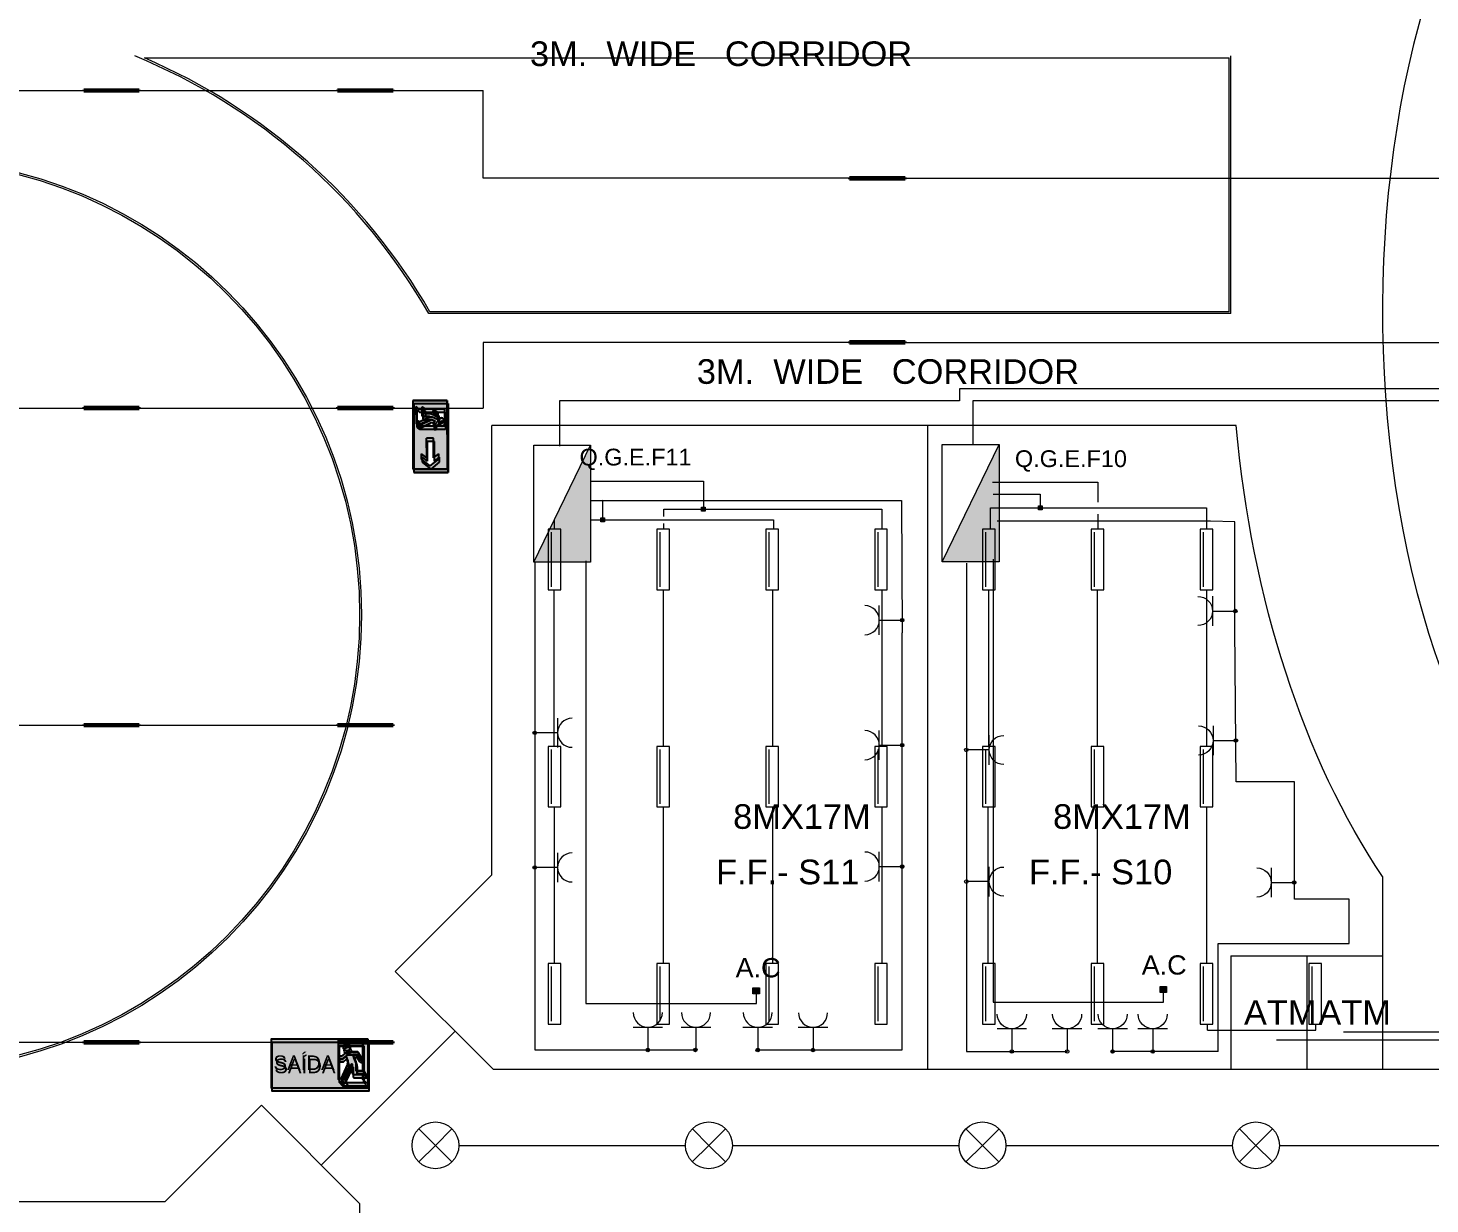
# Model space of a CAD drawing. Extents: x -17539 to 1421, y -3169 to 802964.
# Drawn here: x 355.17 to 392.17, y 363.62 to 394.66 of the extents above; entities that cross this region are included whole.
import ezdxf
from ezdxf.enums import TextEntityAlignment as Align

# ---------------------------------------------------------------- set-up
doc = ezdxf.new("R2010")
doc.units = 0
doc.header["$LTSCALE"] = 25
doc.header["$MEASUREMENT"] = 0
doc.layers.get('0').update_dxf_attribs({"lineweight": 9})
for name, color, linetype, lineweight in [('Iluminação', 10, 'Continuous', 9), ('Quadros', 50, 'Continuous', 9), ('www.cadblocksfree.com', 7, 'Continuous', 9)]:
    doc.layers.add(name, color=color, linetype=linetype, lineweight=lineweight)
doc.layers.add('Simbologia de Emergência', color=6, linetype='Continuous')
doc.layers.add('Tomadas', color=3, linetype='Continuous', lineweight=9, true_color=0x00f500)
doc.styles.add('AGORA COTA', font='arial.ttf')
doc.styles.add('ROMANS', font='arial.ttf')
doc.styles.get("Standard").update_dxf_attribs({"font": 'arial.ttf'})

# ---------------------------------------------------------------- blocks, each defined once
blk = doc.blocks.new('emergencia saida')
at = {"layer": 'Simbologia de Emergência'}
h = blk.add_hatch(color=98, dxfattribs=at)
h.paths.add_polyline_path([(-0.097, 0.169), (-0.097, 1.056), (-1.871, 1.056), (-1.871, 0.169)])
h.paths.add_polyline_path([(-0.638, 0.322), (-0.638, 0.988), (-0.194, 0.988), (-0.194, 0.486), (-0.185, 0.486), (-0.137, 0.406), (-0.194, 0.406), (-0.194, 0.322), (-0.131, 0.259), (-0.575, 0.259)], flags=16)
h.paths.add_polyline_path([(-0.552, 0.906, -1), (-0.426, 0.906, -1)], flags=0)
h.paths.add_polyline_path([(-0.582, 0.323), (-0.511, 0.323), (-0.481, 0.259), (-0.552, 0.259)], flags=0)
h.paths.add_polyline_path([(-0.474, 0.602, 0.215507), (-0.473, 0.66), (-0.51, 0.748), (-0.568, 0.7), (-0.638, 0.7), (-0.638, 0.747), (-0.585, 0.747), (-0.501, 0.817, -0.204141), (-0.48, 0.826), (-0.305, 0.826, -0.263654), (-0.28, 0.812), (-0.226, 0.722, -1), (-0.266, 0.698), (-0.315, 0.779), (-0.377, 0.779), (-0.322, 0.644, -0.095479), (-0.317, 0.617), (-0.317, 0.481), (-0.187, 0.481), (-0.145, 0.41), (-0.366, 0.41, -0.414214), (-0.389, 0.433), (-0.389, 0.599, 0.740976), (-0.403, 0.6), (-0.53, 0.331), (-0.601, 0.331)], flags=0)
for p, q in [((-0.097, 0.169), (-0.097, 1.056)), ((-0.194, 0.988), (-0.638, 0.988)), ((-0.496, 0.821), (-0.585, 0.747)), ((-0.48, 0.826), (-0.305, 0.826)), ((-0.315, 0.779), (-0.377, 0.779)), ((-0.377, 0.779), (-0.322, 0.644)), ((-0.266, 0.698), (-0.315, 0.779)), ((-0.28, 0.812), (-0.226, 0.722)), ((-0.194, 0.486), (-0.194, 0.988)), ((-0.585, 0.747), (-0.638, 0.747)), ((-0.568, 0.7), (-0.638, 0.7)), ((-0.474, 0.602), (-0.601, 0.331)), ((-0.51, 0.748), (-0.568, 0.7)), ((-0.403, 0.6), (-0.53, 0.331)), ((-0.51, 0.748), (-0.473, 0.66)), ((-0.389, 0.599), (-0.389, 0.433)), ((-0.317, 0.617), (-0.317, 0.481)), ((-0.638, 0.322), (-0.575, 0.259)), ((-0.601, 0.331), (-0.53, 0.331)), ((-0.552, 0.259), (-0.582, 0.323)), ((-0.582, 0.323), (-0.511, 0.323)), ((-0.481, 0.259), (-0.511, 0.323)), ((-0.366, 0.41), (-0.145, 0.41)), ((-0.317, 0.481), (-0.187, 0.481)), ((-0.194, 0.486), (-0.185, 0.486)), ((-0.194, 0.322), (-0.194, 0.406)), ((-0.194, 0.406), (-0.137, 0.406)), ((-0.194, 0.322), (-0.131, 0.259)), ((-0.187, 0.481), (-0.145, 0.41)), ((-0.185, 0.486), (-0.137, 0.406)), ((-1.871, 0.169), (-0.097, 0.169))]:
    blk.add_line(p, q, dxfattribs=at)
at = {"layer": 'Simbologia de Emergência', "color": 7, "true_color": 0xffffff}
for points in [[(-0.097, 1.056), (-1.871, 1.056), (-1.871, 0.169), (-0.097, 0.169), (-0.097, 1.056)], [(-0.638, 0.322), (-0.638, 0.988), (-0.194, 0.988), (-0.194, 0.486), (-0.185, 0.486), (-0.137, 0.406), (-0.194, 0.406), (-0.194, 0.322), (-0.131, 0.259), (-0.575, 0.259), (-0.638, 0.322)], [(-0.511, 0.323), (-0.582, 0.323), (-0.552, 0.259), (-0.481, 0.259), (-0.511, 0.323)]]:
    blk.add_lwpolyline(points, close=True, dxfattribs=at)
for points in [[(-0.403, 0.6, -0.740976), (-0.389, 0.599), (-0.389, 0.433, 0.414214), (-0.366, 0.41), (-0.145, 0.41), (-0.187, 0.481), (-0.317, 0.481), (-0.317, 0.617, 0.095479), (-0.322, 0.644), (-0.377, 0.779), (-0.315, 0.779), (-0.266, 0.698, 1), (-0.226, 0.722), (-0.28, 0.812, 0.263654), (-0.305, 0.826), (-0.48, 0.826, 0.148058), (-0.496, 0.821), (-0.585, 0.747), (-0.638, 0.747), (-0.638, 0.7), (-0.568, 0.7), (-0.51, 0.748), (-0.473, 0.66, -0.215507), (-0.474, 0.602), (-0.601, 0.331), (-0.53, 0.331), (-0.403, 0.6, -0.740976)], [(-0.552, 0.906, -1), (-0.426, 0.906, -1), (-0.552, 0.906, -1)]]:
    blk.add_lwpolyline(points, format="xyb", close=True, dxfattribs=at)
at = {"layer": 'Simbologia de Emergência'}
blk.add_lwpolyline([(-0.403, 0.6, -0.038289), (-0.403, 0.601), (-0.403, 0.6, -0.038289)], format="xyb", close=True, dxfattribs=at)
blk.add_circle((-0.489, 0.906), 0.0631, dxfattribs=at)
for centre, radius, start, end in [((-0.48, 0.797), 0.029, 89.9965, 123.6843), ((-0.305, 0.797), 0.029, 30.9159, 89.9965), ((-0.538, 0.632), 0.071, 334.7085, 23.3555), ((-0.396, 0.597), 0.00762, 12.9437, 159.094), ((-0.388, 0.617), 0.071, 359.9965, 21.8123), ((-0.246, 0.71), 0.0234, 210.9159, 30.9159), ((-0.366, 0.433), 0.0222, 179.9965, 269.9965)]:
    blk.add_arc(centre, radius, start, end, dxfattribs=at)
at = {"layer": 'Simbologia de Emergência', "color": 0, "style": 'AGORA COTA'}
blk.add_text('SAÍDA', height=0.2665, rotation=359.9965, dxfattribs=at).set_placement((-1.27, 0.493), align=Align.CENTER)
blk = doc.blocks.new('emergencia seta')
at = {"layer": 'Simbologia de Emergência'}
h = blk.add_hatch(color=98, dxfattribs=at)
h.paths.add_polyline_path([(1.001, 0.298), (0.094, 0.296), (-0.813, 0.294), (-0.811, -0.613), (1.003, -0.609)])
h.paths.add_polyline_path([(-0.131, -0.455), (-0.195, -0.52), (-0.649, -0.521), (-0.585, -0.456), (-0.585, -0.371), (-0.643, -0.371), (-0.595, -0.289), (-0.585, -0.289), (-0.587, 0.224), (-0.133, 0.225)], flags=16)
h.paths.add_polyline_path([(-0.372, -0.172, 0.038289), (-0.372, -0.171)], flags=0)
h.paths.add_polyline_path([(0.186, -0.248), (0.185, -0.067), (0.706, -0.066), (0.597, 0.07), (0.733, 0.07), (0.915, -0.156), (0.734, -0.383), (0.598, -0.383), (0.706, -0.247)], flags=16)
h.paths.add_polyline_path([(-0.349, 0.142, -1), (-0.221, 0.142, -1)], flags=0)
h.paths.add_polyline_path([(-0.188, -0.455), (-0.261, -0.455), (-0.291, -0.52), (-0.218, -0.52)], flags=16)
h.paths.add_polyline_path([(-0.3, -0.17, -0.215507), (-0.301, -0.11), (-0.263, -0.02), (-0.204, -0.069), (-0.132, -0.069), (-0.132, -0.021), (-0.187, -0.021), (-0.277, 0.054, 0.148058), (-0.294, 0.059), (-0.473, 0.059, 0.263654), (-0.498, 0.044), (-0.553, -0.048, 1), (-0.512, -0.072), (-0.462, 0.011), (-0.399, 0.011), (-0.454, -0.127, 0.095479), (-0.459, -0.154), (-0.459, -0.293), (-0.592, -0.294), (-0.635, -0.366), (-0.409, -0.366, 0.414214), (-0.386, -0.343), (-0.387, -0.173, -0.740976), (-0.372, -0.172), (-0.241, -0.446), (-0.169, -0.446)], flags=0)
for p, q in [((-0.813, 0.294), (1.001, 0.298)), ((-0.811, -0.613), (-0.813, 0.294)), ((1.001, 0.298), (1.003, -0.609)), ((1.001, 0.298), (1.001, 0.298)), ((1.001, 0.298), (1.003, -0.609)), ((1.001, 0.298), (1.001, 0.298))]:
    blk.add_line(p, q, dxfattribs=at)
at = {"layer": 'Simbologia de Emergência', "color": 7, "linetype": 'ByBlock', "lineweight": -2, "true_color": 0xffffff}
for p, q in [((1.001, 0.298), (-0.813, 0.294)), ((-0.813, 0.294), (-0.811, -0.613)), ((-0.587, 0.224), (-0.133, 0.225)), ((-0.587, 0.224), (-0.133, 0.225)), ((-0.587, 0.224), (-0.133, 0.225)), ((-0.585, -0.289), (-0.587, 0.224)), ((-0.585, -0.289), (-0.587, 0.224)), ((-0.585, -0.289), (-0.587, 0.224)), ((-0.498, 0.044), (-0.553, -0.048)), ((-0.498, 0.044), (-0.553, -0.048)), ((-0.498, 0.044), (-0.553, -0.048)), ((-0.512, -0.072), (-0.462, 0.011)), ((-0.512, -0.072), (-0.462, 0.011)), ((-0.512, -0.072), (-0.462, 0.011)), ((-0.294, 0.059), (-0.473, 0.059)), ((-0.294, 0.059), (-0.473, 0.059)), ((-0.294, 0.059), (-0.473, 0.059)), ((-0.462, 0.011), (-0.399, 0.011)), ((-0.462, 0.011), (-0.399, 0.011)), ((-0.462, 0.011), (-0.399, 0.011)), ((-0.399, 0.011), (-0.454, -0.127)), ((-0.399, 0.011), (-0.454, -0.127)), ((-0.399, 0.011), (-0.454, -0.127)), ((-0.349, 0.142), (-0.349, 0.142)), ((-0.277, 0.054), (-0.187, -0.021)), ((-0.277, 0.054), (-0.187, -0.021)), ((-0.187, -0.021), (-0.277, 0.054)), ((-0.133, 0.225), (-0.131, -0.455)), ((0.706, -0.066), (0.597, 0.07)), ((0.733, 0.07), (0.597, 0.07)), ((0.915, -0.156), (0.733, 0.07)), ((1.003, -0.609), (1.001, 0.298)), ((1.003, -0.609), (1.001, 0.298)), ((-0.595, -0.289), (-0.643, -0.371)), ((-0.595, -0.289), (-0.643, -0.371)), ((-0.643, -0.371), (-0.595, -0.289)), ((-0.592, -0.294), (-0.635, -0.366)), ((-0.592, -0.294), (-0.635, -0.366)), ((-0.592, -0.294), (-0.635, -0.366)), ((-0.409, -0.366), (-0.635, -0.366)), ((-0.409, -0.366), (-0.635, -0.366)), ((-0.635, -0.366), (-0.409, -0.366)), ((-0.585, -0.289), (-0.595, -0.289)), ((-0.585, -0.289), (-0.595, -0.289)), ((-0.595, -0.289), (-0.585, -0.289)), ((-0.459, -0.293), (-0.592, -0.294)), ((-0.459, -0.293), (-0.592, -0.294)), ((-0.459, -0.293), (-0.592, -0.294)), ((-0.459, -0.154), (-0.459, -0.293)), ((-0.459, -0.154), (-0.459, -0.293)), ((-0.459, -0.154), (-0.459, -0.293)), ((-0.387, -0.173), (-0.386, -0.343)), ((-0.387, -0.173), (-0.386, -0.343)), ((-0.386, -0.343), (-0.387, -0.173)), ((-0.372, -0.171), (-0.372, -0.172)), ((-0.372, -0.172), (-0.241, -0.446)), ((-0.372, -0.172), (-0.241, -0.446)), ((-0.372, -0.172), (-0.372, -0.172)), ((-0.372, -0.172), (-0.241, -0.446)), ((-0.263, -0.02), (-0.301, -0.11)), ((-0.263, -0.02), (-0.301, -0.11)), ((-0.301, -0.11), (-0.263, -0.02)), ((-0.3, -0.17), (-0.169, -0.446)), ((-0.3, -0.17), (-0.169, -0.446)), ((-0.169, -0.446), (-0.3, -0.17)), ((-0.263, -0.02), (-0.204, -0.069)), ((-0.263, -0.02), (-0.204, -0.069)), ((-0.263, -0.02), (-0.204, -0.069)), ((-0.263, -0.02), (-0.263, -0.02)), ((-0.204, -0.069), (-0.132, -0.069)), ((-0.204, -0.069), (-0.132, -0.069)), ((-0.204, -0.069), (-0.132, -0.069)), ((-0.187, -0.021), (-0.132, -0.021)), ((-0.187, -0.021), (-0.132, -0.021)), ((-0.132, -0.021), (-0.187, -0.021)), ((-0.132, -0.069), (-0.132, -0.021)), ((0.706, -0.066), (0.185, -0.067)), ((0.185, -0.067), (0.186, -0.248)), ((0.706, -0.247), (0.186, -0.248)), ((0.706, -0.247), (0.598, -0.383)), ((0.915, -0.156), (0.734, -0.383)), ((-0.811, -0.613), (1.003, -0.609)), ((-0.585, -0.456), (-0.649, -0.521)), ((-0.585, -0.456), (-0.649, -0.521)), ((-0.649, -0.521), (-0.585, -0.456)), ((-0.195, -0.52), (-0.649, -0.521)), ((-0.585, -0.371), (-0.643, -0.371)), ((-0.585, -0.371), (-0.643, -0.371)), ((-0.585, -0.371), (-0.643, -0.371)), ((-0.585, -0.456), (-0.585, -0.371)), ((-0.585, -0.456), (-0.585, -0.371)), ((-0.585, -0.456), (-0.585, -0.371)), ((-0.291, -0.52), (-0.261, -0.455)), ((-0.291, -0.52), (-0.261, -0.455)), ((-0.261, -0.455), (-0.291, -0.52)), ((-0.291, -0.52), (-0.218, -0.52)), ((-0.188, -0.455), (-0.261, -0.455)), ((-0.188, -0.455), (-0.261, -0.455)), ((-0.188, -0.455), (-0.261, -0.455)), ((-0.169, -0.446), (-0.241, -0.446)), ((-0.169, -0.446), (-0.241, -0.446)), ((-0.241, -0.446), (-0.169, -0.446)), ((-0.218, -0.52), (-0.188, -0.455)), ((-0.218, -0.52), (-0.188, -0.455)), ((-0.218, -0.52), (-0.188, -0.455)), ((-0.131, -0.455), (-0.195, -0.52)), ((-0.131, -0.455), (-0.195, -0.52)), ((-0.131, -0.455), (-0.195, -0.52)), ((-0.188, -0.455), (-0.188, -0.455)), ((-0.131, -0.455), (-0.131, -0.455)), ((0.734, -0.383), (0.598, -0.383))]:
    blk.add_line(p, q, dxfattribs=at)
blk.add_circle((-0.285, 0.142), 0.0645, dxfattribs=at)
blk.add_circle((-0.285, 0.142), 0.0645, dxfattribs=at)
for centre, radius, start, end in [((-0.473, 0.029), 0.0296, 90.1318, 149.2124), ((-0.473, 0.029), 0.0296, 90.1318, 149.2123), ((-0.473, 0.029), 0.0296, 90.1318, 149.2123), ((-0.285, 0.142), 0.0645, 0.1318, 180.1318), ((-0.285, 0.142), 0.0645, 180.1318, 0.1318), ((-0.294, 0.03), 0.0296, 56.444, 90.1318), ((-0.294, 0.03), 0.0296, 56.4442, 90.1318), ((-0.294, 0.03), 0.0296, 56.4442, 90.1318), ((-0.532, -0.06), 0.024, 149.2124, 329.2124), ((-0.532, -0.06), 0.024, 149.2123, 329.2123), ((-0.532, -0.06), 0.024, 149.2123, 329.2123), ((-0.387, -0.154), 0.0726, 158.3161, 180.1318), ((-0.387, -0.154), 0.0726, 158.3158, 180.1318), ((-0.387, -0.154), 0.0726, 158.3158, 180.1318), ((-0.409, -0.343), 0.0227, 270.1318, 0.1318), ((-0.409, -0.343), 0.0227, 270.1318, 0.1318), ((-0.409, -0.343), 0.0227, 270.1318, 0.1318), ((-0.379, -0.174), 0.00779, 21.0343, 167.1846), ((-0.379, -0.174), 0.00779, 21.0343, 167.1846), ((-0.379, -0.174), 0.00779, 21.0343, 167.1846), ((-0.379, -0.174), 0.00779, 21.0343, 29.8052), ((-0.234, -0.138), 0.0726, 156.7728, 205.4198), ((-0.234, -0.138), 0.0726, 156.7731, 205.4198), ((-0.234, -0.138), 0.0726, 156.7731, 205.4198)]:
    blk.add_arc(centre, radius, start, end, dxfattribs=at)
blk = doc.blocks.new('quadro eletrico')
h = blk.add_hatch(color=256)
h.dxf.hatch_style = 1
h.paths.add_polyline_path([(1.839, -0.788), (-1.457, 0.809), (-1.457, -0.788)])
blk.add_line((-1.457, 0.809), (1.839, -0.788))
blk.add_lwpolyline([(-1.457, 0.809), (1.839, 0.809), (1.839, -0.788), (-1.457, -0.788)], close=True)
blk = doc.blocks.new('Quadro')
at = {"xscale": 0.6593095434044552, "yscale": 0.6593095434044552, "zscale": 0.6593095434044552}
blk.add_blockref('quadro eletrico', (-0.091, 0.017), dxfattribs=at)
blk = doc.blocks.new('Tomada')
for p, q in [((0, 0.632), (0, 0)), ((0, 0), (-0.975, 0)), ((0, 0), (0, -0.632))]:
    blk.add_line(p, q)
blk.add_arc((0.622, 0), 0.622, 90, 270)
blk = doc.blocks.new('Iluminárias 1')
at = {"layer": 'Iluminação'}
blk.add_line((0.079, 0.079), (1.521, 0.079), dxfattribs=at)
blk.add_lwpolyline([(0, 0), (1.6, 0), (1.6, 0.332), (0, 0.332)], close=True, dxfattribs=at)
blk = doc.blocks.new('Ponto de Luz')
for q in [(-0.437, 0.437), (0.438, 0.436), (-0.438, -0.436), (0.437, -0.437)]:
    blk.add_line((0, 0), q)
blk.add_circle((0, 0), 0.618)
blk = doc.blocks.new('Luminária 4')
at = {"layer": 'Iluminação', "lineweight": 40}
for p, q in [((0.733, 0.043), (-0.734, 0.043)), ((-0.734, 0.043), (-0.734, 0)), ((-0.734, 0), (0.733, 0)), ((0.733, 0), (0.733, 0.043))]:
    blk.add_line(p, q, dxfattribs=at)
at = {"layer": 'Iluminação', "lineweight": 30}
blk.add_line((-0.667, 0.008), (0.679, 0.008), dxfattribs=at)
blk = doc.blocks.new('Caixa de Derivação')
at = {"layer": 'Iluminação'}
h = blk.add_hatch(color=256, dxfattribs=at)
h.dxf.hatch_style = 1
h.paths.add_polyline_path([(0.052, 0.051), (-0.048, 0.051), (-0.048, -0.049), (0.052, -0.049)])
blk.add_lwpolyline([(-0.048, 0.051), (0.052, 0.051), (0.052, -0.049), (-0.048, -0.049)], close=True, dxfattribs=at)

msp = doc.modelspace()

# ---------------------------------------------------------------- hatches: boundary and pattern name
at = {"layer": 'Tomadas'}
h = msp.add_hatch(color=256, dxfattribs=at)
h.dxf.hatch_style = 1
h.paths.add_polyline_path([(378.287, 379.029, 1), (378.194, 379.029, 1)])
h = msp.add_hatch(color=256, dxfattribs=at)
h.dxf.hatch_style = 1
h.paths.add_polyline_path([(378.287, 379.029, 1), (378.194, 379.029, 1)])
h = msp.add_hatch(color=256, dxfattribs=at)
h.dxf.hatch_style = 1
h.paths.add_polyline_path([(378.287, 379.029, 1), (378.194, 379.029, 1)])
h = msp.add_hatch(color=256, dxfattribs=at)
h.dxf.hatch_style = 1
h.paths.add_polyline_path([(378.287, 379.029, 1), (378.194, 379.029, 1)])
h = msp.add_hatch(color=256, dxfattribs=at)
h.dxf.hatch_style = 1
h.paths.add_polyline_path([(387.082, 379.271, 1), (386.988, 379.271, 1)])
h = msp.add_hatch(color=256, dxfattribs=at)
h.dxf.hatch_style = 1
h.paths.add_polyline_path([(387.082, 379.271, 1), (386.988, 379.271, 1)])
h = msp.add_hatch(color=256, dxfattribs=at)
h.dxf.hatch_style = 1
h.paths.add_polyline_path([(387.082, 379.271, 1), (386.988, 379.271, 1)])
h = msp.add_hatch(color=256, dxfattribs=at)
h.dxf.hatch_style = 1
h.paths.add_polyline_path([(387.082, 379.271, 1), (386.988, 379.271, 1)])
h = msp.add_hatch(color=256, dxfattribs=at)
h.dxf.hatch_style = 1
h.paths.add_polyline_path([(368.59, 376.058, 1), (368.496, 376.058, 1)])
h = msp.add_hatch(color=256, dxfattribs=at)
h.dxf.hatch_style = 1
h.paths.add_polyline_path([(368.59, 376.058, 1), (368.496, 376.058, 1)])
h = msp.add_hatch(color=256, dxfattribs=at)
h.dxf.hatch_style = 1
h.paths.add_polyline_path([(368.59, 376.058, 1), (368.496, 376.058, 1)])
h = msp.add_hatch(color=256, dxfattribs=at)
h.dxf.hatch_style = 1
h.paths.add_polyline_path([(368.59, 376.058, 1), (368.496, 376.058, 1)])
h = msp.add_hatch(color=256, dxfattribs=at)
h.dxf.hatch_style = 1
h.paths.add_polyline_path([(378.287, 375.731, 1), (378.194, 375.731, 1)])
h = msp.add_hatch(color=256, dxfattribs=at)
h.dxf.hatch_style = 1
h.paths.add_polyline_path([(378.287, 375.731, 1), (378.194, 375.731, 1)])
h = msp.add_hatch(color=256, dxfattribs=at)
h.dxf.hatch_style = 1
h.paths.add_polyline_path([(378.287, 375.731, 1), (378.194, 375.731, 1)])
h = msp.add_hatch(color=256, dxfattribs=at)
h.dxf.hatch_style = 1
h.paths.add_polyline_path([(378.287, 375.731, 1), (378.194, 375.731, 1)])
h = msp.add_hatch(color=256, dxfattribs=at)
h.dxf.hatch_style = 1
h.paths.add_polyline_path([(379.939, 372.131), (379.985, 372.131, -0.411824), (379.939, 372.084)])
h.paths.add_polyline_path([(379.939, 372.178, -0.411824), (379.985, 372.131), (379.939, 372.131)])
h.paths.add_polyline_path([(379.939, 372.178), (379.939, 372.131), (379.939, 372.084, -0.416608), (379.892, 372.131, -0.416608)])
h.paths.add_polyline_path([(379.892, 375.605, -0.416608), (379.939, 375.651), (379.939, 375.558, -0.416608)])
h.paths.add_polyline_path([(379.939, 375.651, -0.411824), (379.985, 375.605), (379.939, 375.605)])
h.paths.add_polyline_path([(379.939, 375.605), (379.985, 375.605, -0.411824), (379.939, 375.558)])
h = msp.add_hatch(color=256, dxfattribs=at)
h.dxf.hatch_style = 1
h.paths.add_polyline_path([(387.098, 375.855, 1), (387.005, 375.855, 1)])
h = msp.add_hatch(color=256, dxfattribs=at)
h.dxf.hatch_style = 1
h.paths.add_polyline_path([(387.098, 375.855, 1), (387.005, 375.855, 1)])
h = msp.add_hatch(color=256, dxfattribs=at)
h.dxf.hatch_style = 1
h.paths.add_polyline_path([(387.098, 375.855, 1), (387.005, 375.855, 1)])
h = msp.add_hatch(color=256, dxfattribs=at)
h.dxf.hatch_style = 1
h.paths.add_polyline_path([(387.098, 375.855, 1), (387.005, 375.855, 1)])
h = msp.add_hatch(color=256, dxfattribs=at)
h.dxf.hatch_style = 1
h.paths.add_polyline_path([(368.59, 372.504, 1), (368.496, 372.504, 1)])
h = msp.add_hatch(color=256, dxfattribs=at)
h.dxf.hatch_style = 1
h.paths.add_polyline_path([(368.59, 372.504, 1), (368.496, 372.504, 1)])
h = msp.add_hatch(color=256, dxfattribs=at)
h.dxf.hatch_style = 1
h.paths.add_polyline_path([(368.59, 372.504, 1), (368.496, 372.504, 1)])
h = msp.add_hatch(color=256, dxfattribs=at)
h.dxf.hatch_style = 1
h.paths.add_polyline_path([(368.59, 372.504, 1), (368.496, 372.504, 1)])
h = msp.add_hatch(color=256, dxfattribs=at)
h.dxf.hatch_style = 1
h.paths.add_polyline_path([(378.287, 372.527, 1), (378.193, 372.527, 1)])
h = msp.add_hatch(color=256, dxfattribs=at)
h.dxf.hatch_style = 1
h.paths.add_polyline_path([(378.287, 372.527, 1), (378.193, 372.527, 1)])
h = msp.add_hatch(color=256, dxfattribs=at)
h.dxf.hatch_style = 1
h.paths.add_polyline_path([(378.287, 372.527, 1), (378.193, 372.527, 1)])
h = msp.add_hatch(color=256, dxfattribs=at)
h.dxf.hatch_style = 1
h.paths.add_polyline_path([(378.287, 372.527, 1), (378.193, 372.527, 1)])
h = msp.add_hatch(color=256, dxfattribs=at)
h.dxf.hatch_style = 1
h.paths.add_polyline_path([(388.608, 372.149), (388.608, 372.065, -0.552295), (388.541, 372.107, -0.552295)])
h.paths.add_polyline_path([(388.608, 372.149, -0.288415), (388.635, 372.107, -0.288415), (388.608, 372.065)])
h = msp.add_hatch(color=256, dxfattribs=at)
h.dxf.hatch_style = 1
h.paths.add_polyline_path([(388.608, 372.149), (388.608, 372.065, -0.552295), (388.541, 372.107, -0.552295)])
h.paths.add_polyline_path([(388.608, 372.149, -0.288415), (388.635, 372.107, -0.288415), (388.608, 372.065)])
h = msp.add_hatch(color=256, dxfattribs=at)
h.dxf.hatch_style = 1
h.paths.add_polyline_path([(388.608, 372.149), (388.608, 372.065, -0.552295), (388.541, 372.107, -0.552295)])
h.paths.add_polyline_path([(388.608, 372.149, -0.288415), (388.635, 372.107, -0.288415), (388.608, 372.065)])
h = msp.add_hatch(color=256, dxfattribs=at)
h.dxf.hatch_style = 1
h.paths.add_polyline_path([(388.608, 372.149), (388.608, 372.065, -0.552295), (388.541, 372.107, -0.552295)])
h.paths.add_polyline_path([(388.608, 372.149, -0.288415), (388.635, 372.107, -0.288415), (388.608, 372.065)])
h = msp.add_hatch(color=256, dxfattribs=at)
h.dxf.hatch_style = 1
h.paths.add_polyline_path([(385.224, 369.204), (385.224, 369.361), (385.05, 369.361), (385.05, 369.204)])
h = msp.add_hatch(color=256, dxfattribs=at)
h.dxf.hatch_style = 1
h.paths.add_polyline_path([(374.477, 369.166), (374.477, 369.323), (374.302, 369.323), (374.302, 369.166)])
h = msp.add_hatch(color=256, dxfattribs=at)
h.dxf.hatch_style = 1
h.paths.add_polyline_path([(371.576, 367.686, 1), (371.483, 367.686, 1)])
h = msp.add_hatch(color=256, dxfattribs=at)
h.dxf.hatch_style = 1
h.paths.add_polyline_path([(371.576, 367.686, 1), (371.483, 367.686, 1)])
h = msp.add_hatch(color=256, dxfattribs=at)
h.dxf.hatch_style = 1
h.paths.add_polyline_path([(371.576, 367.686, 1), (371.483, 367.686, 1)])
h = msp.add_hatch(color=256, dxfattribs=at)
h.dxf.hatch_style = 1
h.paths.add_polyline_path([(371.576, 367.686, 1), (371.483, 367.686, 1)])
h = msp.add_hatch(color=256, dxfattribs=at)
h.dxf.hatch_style = 1
h.paths.add_polyline_path([(372.831, 367.687, 1), (372.738, 367.687, 1)])
h = msp.add_hatch(color=256, dxfattribs=at)
h.dxf.hatch_style = 1
h.paths.add_polyline_path([(372.831, 367.687, 1), (372.738, 367.687, 1)])
h = msp.add_hatch(color=256, dxfattribs=at)
h.dxf.hatch_style = 1
h.paths.add_polyline_path([(372.831, 367.687, 1), (372.738, 367.687, 1)])
h = msp.add_hatch(color=256, dxfattribs=at)
h.dxf.hatch_style = 1
h.paths.add_polyline_path([(372.831, 367.687, 1), (372.738, 367.687, 1)])
h = msp.add_hatch(color=256, dxfattribs=at)
h.dxf.hatch_style = 1
h.paths.add_polyline_path([(374.477, 367.686, 1), (374.384, 367.686, 1)])
h = msp.add_hatch(color=256, dxfattribs=at)
h.dxf.hatch_style = 1
h.paths.add_polyline_path([(374.477, 367.686, 1), (374.384, 367.686, 1)])
h = msp.add_hatch(color=256, dxfattribs=at)
h.dxf.hatch_style = 1
h.paths.add_polyline_path([(374.477, 367.686, 1), (374.384, 367.686, 1)])
h = msp.add_hatch(color=256, dxfattribs=at)
h.dxf.hatch_style = 1
h.paths.add_polyline_path([(374.477, 367.686, 1), (374.384, 367.686, 1)])
h = msp.add_hatch(color=256, dxfattribs=at)
h.dxf.hatch_style = 1
h.paths.add_polyline_path([(375.937, 367.685, 1), (375.844, 367.685, 1)])
h = msp.add_hatch(color=256, dxfattribs=at)
h.dxf.hatch_style = 1
h.paths.add_polyline_path([(375.937, 367.685, 1), (375.844, 367.685, 1)])
h = msp.add_hatch(color=256, dxfattribs=at)
h.dxf.hatch_style = 1
h.paths.add_polyline_path([(375.937, 367.685, 1), (375.844, 367.685, 1)])
h = msp.add_hatch(color=256, dxfattribs=at)
h.dxf.hatch_style = 1
h.paths.add_polyline_path([(375.937, 367.685, 1), (375.844, 367.685, 1)])
h = msp.add_hatch(color=256, dxfattribs=at)
h.dxf.hatch_style = 1
h.paths.add_polyline_path([(382.596, 367.693, -0.414214), (382.643, 367.646), (382.596, 367.646)])
h.paths.add_polyline_path([(382.596, 367.693), (382.596, 367.646), (382.549, 367.646, -0.414214)])
h.paths.add_polyline_path([(382.549, 367.646), (382.596, 367.646), (382.643, 367.646, -1)])
h.paths.add_polyline_path([(381.183, 367.646), (381.089, 367.646, -1)])
h.paths.add_polyline_path([(381.089, 367.646), (381.183, 367.646, -1)])
h = msp.add_hatch(color=256, dxfattribs=at)
h.dxf.hatch_style = 1
h.paths.add_polyline_path([(382.596, 367.693, -0.414214), (382.643, 367.646), (382.596, 367.646)])
h.paths.add_polyline_path([(382.596, 367.693), (382.596, 367.646), (382.549, 367.646, -0.414214)])
h.paths.add_polyline_path([(382.549, 367.646), (382.596, 367.646), (382.643, 367.646, -1)])
h.paths.add_polyline_path([(381.183, 367.646), (381.089, 367.646, -1)])
h.paths.add_polyline_path([(381.089, 367.646), (381.183, 367.646, -1)])
h = msp.add_hatch(color=256, dxfattribs=at)
h.dxf.hatch_style = 1
h.paths.add_polyline_path([(382.596, 367.693, -0.414214), (382.643, 367.646), (382.596, 367.646)])
h.paths.add_polyline_path([(382.596, 367.693), (382.596, 367.646), (382.549, 367.646, -0.414214)])
h.paths.add_polyline_path([(382.549, 367.646), (382.596, 367.646), (382.643, 367.646, -1)])
h.paths.add_polyline_path([(381.183, 367.646), (381.089, 367.646, -1)])
h.paths.add_polyline_path([(381.089, 367.646), (381.183, 367.646, -1)])
h = msp.add_hatch(color=256, dxfattribs=at)
h.dxf.hatch_style = 1
h.paths.add_polyline_path([(382.596, 367.693, -0.414214), (382.643, 367.646), (382.596, 367.646)])
h.paths.add_polyline_path([(382.596, 367.693), (382.596, 367.646), (382.549, 367.646, -0.414214)])
h.paths.add_polyline_path([(382.549, 367.646), (382.596, 367.646), (382.643, 367.646, -1)])
h.paths.add_polyline_path([(381.183, 367.646), (381.089, 367.646, -1)])
h.paths.add_polyline_path([(381.089, 367.646), (381.183, 367.646, -1)])
h = msp.add_hatch(color=256, dxfattribs=at)
h.dxf.hatch_style = 1
h.paths.add_polyline_path([(383.845, 367.646, 1), (383.752, 367.646, 1)])
h = msp.add_hatch(color=256, dxfattribs=at)
h.dxf.hatch_style = 1
h.paths.add_polyline_path([(383.845, 367.646, 1), (383.752, 367.646, 1)])
h = msp.add_hatch(color=256, dxfattribs=at)
h.dxf.hatch_style = 1
h.paths.add_polyline_path([(383.845, 367.646, 1), (383.752, 367.646, 1)])
h = msp.add_hatch(color=256, dxfattribs=at)
h.dxf.hatch_style = 1
h.paths.add_polyline_path([(383.845, 367.646, 1), (383.752, 367.646, 1)])
h = msp.add_hatch(color=256, dxfattribs=at)
h.dxf.hatch_style = 1
h.paths.add_polyline_path([(384.902, 367.646, 1), (384.808, 367.646, 1)])
h = msp.add_hatch(color=256, dxfattribs=at)
h.dxf.hatch_style = 1
h.paths.add_polyline_path([(384.902, 367.646, 1), (384.808, 367.646, 1)])
h = msp.add_hatch(color=256, dxfattribs=at)
h.dxf.hatch_style = 1
h.paths.add_polyline_path([(384.902, 367.646, 1), (384.808, 367.646, 1)])
h = msp.add_hatch(color=256, dxfattribs=at)
h.dxf.hatch_style = 1
h.paths.add_polyline_path([(384.902, 367.646, 1), (384.808, 367.646, 1)])

# ---------------------------------------------------------------- linework, layer by layer
at = {"layer": 'Iluminação'}
for p, q in [((351.404, 393.009), (356.637, 393.009)), ((358.104, 393.009), (363.337, 393.009)), ((364.804, 393.009), (367.182, 393.009)), ((367.182, 390.691), (367.182, 393.009)), ((376.853, 390.691), (367.182, 390.691)), ((378.32, 390.691), (398.183, 390.691)), ((376.853, 386.361), (367.182, 386.361)), ((367.182, 386.361), (367.182, 384.629)), ((378.32, 386.361), (392.821, 386.361)), ((351.404, 384.629), (356.637, 384.629)), ((358.104, 384.629), (363.337, 384.629)), ((364.804, 384.629), (367.182, 384.629)), ((370.019, 382.701), (372.994, 382.701)), ((372.994, 382.701), (372.994, 381.957)), ((380.626, 382.675), (383.409, 382.675)), ((383.409, 382.675), (383.409, 382.147)), ((380.644, 382.351), (381.889, 382.351)), ((381.889, 382.351), (381.889, 381.993)), ((370.019, 382.191), (370.335, 382.198)), ((370.335, 382.198), (370.335, 381.678)), ((371.947, 381.765), (371.947, 381.957)), ((371.947, 381.957), (377.703, 381.957)), ((377.703, 381.957), (377.703, 381.43)), ((380.575, 381.43), (380.575, 381.993)), ((380.575, 381.993), (386.276, 381.993)), ((386.276, 381.993), (386.276, 381.43)), ((369.062, 381.43), (369.062, 381.678)), ((370.019, 381.678), (371.977, 381.678)), ((371.947, 381.43), (371.947, 381.581)), ((371.977, 381.678), (374.844, 381.678)), ((374.844, 381.678), (374.844, 381.43)), ((383.405, 381.829), (383.405, 381.43)), ((369.058, 375.7), (369.058, 379.83)), ((371.946, 375.7), (371.946, 379.83)), ((374.83, 375.7), (374.83, 379.83)), ((377.714, 375.7), (377.714, 379.83)), ((380.532, 375.7), (380.532, 379.83)), ((383.402, 375.7), (383.402, 379.83)), ((386.284, 375.7), (386.284, 379.83)), ((351.404, 376.259), (356.637, 376.259)), ((358.104, 376.259), (363.337, 376.259)), ((369.058, 374.1), (369.058, 369.97)), ((371.946, 369.97), (371.946, 374.1)), ((374.83, 369.97), (374.83, 374.1)), ((377.714, 369.97), (377.714, 374.1)), ((380.504, 374.1), (380.504, 369.97)), ((383.402, 369.97), (383.402, 374.1)), ((386.284, 369.97), (386.284, 374.1)), ((386.298, 368.209), (386.298, 368.37)), ((389.158, 368.209), (389.158, 368.37)), ((351.404, 367.889), (356.637, 367.889)), ((358.104, 367.889), (363.337, 367.889)), ((386.298, 368.209), (389.158, 368.209)), ((366.539, 365.169), (372.523, 365.169)), ((373.759, 365.169), (379.743, 365.169)), ((380.979, 365.169), (386.963, 365.169)), ((388.199, 365.169), (394.183, 365.169))]:
    msp.add_line(p, q, dxfattribs=at)
at = {"layer": 'Quadros'}
for p, q in [((405.216, 385.134), (379.756, 385.134)), ((379.756, 385.134), (379.756, 384.815)), ((379.756, 384.815), (369.195, 384.815)), ((369.195, 384.815), (369.195, 383.623)), ((405.582, 384.816), (380.11, 384.816)), ((380.11, 384.816), (380.11, 383.663)), ((406.178, 367.942), (388.127, 367.942)), ((405.916, 368.154), (389.891, 368.154))]:
    msp.add_line(p, q, dxfattribs=at)
at = {"layer": 'Tomadas'}
for p, q in [((370.019, 382.191), (378.223, 382.191)), ((378.223, 382.191), (378.241, 378.692)), ((386.384, 381.641), (380.754, 381.641)), ((387.026, 381.629), (386.384, 381.641)), ((387.026, 378.829), (387.026, 381.629)), ((368.543, 380.54), (368.543, 367.687)), ((368.543, 380.54), (368.543, 367.687)), ((368.543, 380.54), (368.543, 367.687)), ((369.895, 380.598), (369.895, 368.913)), ((379.939, 380.532), (379.939, 367.646)), ((380.643, 380.636), (380.643, 368.951)), ((379.939, 379.223), (379.939, 367.646)), ((379.939, 379.223), (379.939, 367.646)), ((379.939, 379.223), (379.939, 367.646)), ((378.241, 367.687), (378.241, 378.692)), ((378.241, 367.687), (378.241, 378.692)), ((378.241, 367.687), (378.241, 378.692)), ((378.241, 367.687), (378.241, 378.692)), ((387.056, 374.76), (387.026, 378.829)), ((388.6, 374.76), (387.056, 374.76)), ((388.6, 371.671), (388.6, 374.76)), ((390.039, 371.671), (388.6, 371.671)), ((390.039, 370.497), (390.039, 371.671)), ((386.588, 367.646), (386.588, 370.497)), ((386.588, 370.497), (390.039, 370.497)), ((374.396, 368.913), (374.396, 369.254)), ((385.143, 368.951), (385.143, 369.292)), ((369.895, 368.913), (374.396, 368.913)), ((380.643, 368.951), (385.143, 368.951)), ((368.543, 367.687), (372.808, 367.687)), ((368.543, 367.687), (372.808, 367.687)), ((368.543, 367.687), (372.808, 367.687)), ((368.543, 367.687), (372.808, 367.687)), ((374.419, 367.687), (378.241, 367.687)), ((374.419, 367.687), (378.241, 367.687)), ((374.419, 367.687), (378.241, 367.687)), ((374.419, 367.687), (378.241, 367.687)), ((379.939, 367.646), (382.585, 367.646)), ((386.588, 367.646), (383.795, 367.646))]:
    msp.add_line(p, q, dxfattribs=at)
for points in [[(385.224, 369.204), (385.05, 369.204), (385.05, 369.361), (385.224, 369.361)], [(374.477, 369.166), (374.302, 369.166), (374.302, 369.323), (374.477, 369.323)]]:
    msp.add_lwpolyline(points, close=True, dxfattribs=at)
for centre in [(378.241, 379.029), (378.241, 379.029), (378.241, 379.029), (378.241, 379.029), (387.035, 379.271), (387.035, 379.271), (387.035, 379.271), (387.035, 379.271), (368.543, 376.058), (368.543, 376.058), (368.543, 376.058), (368.543, 376.058), (378.241, 375.731), (378.241, 375.731), (378.241, 375.731), (378.241, 375.731), (379.938, 375.605), (379.938, 375.605), (379.938, 375.605), (379.938, 375.605), (387.052, 375.855), (387.052, 375.855), (387.052, 375.855), (387.052, 375.855), (368.543, 372.504), (368.543, 372.504), (368.543, 372.504), (368.543, 372.504), (378.24, 372.527), (378.24, 372.527), (378.24, 372.527), (378.24, 372.527), (379.938, 372.131), (379.938, 372.131), (379.938, 372.131), (379.938, 372.131), (388.588, 372.107), (388.588, 372.107), (388.588, 372.107), (388.588, 372.107), (371.529, 367.686), (371.529, 367.686), (371.529, 367.686), (371.529, 367.686), (372.784, 367.687), (372.784, 367.687), (372.784, 367.687), (372.784, 367.687), (374.43, 367.686), (374.43, 367.686), (374.43, 367.686), (374.43, 367.686), (375.89, 367.685), (375.89, 367.685), (375.89, 367.685), (375.89, 367.685), (381.136, 367.646), (381.136, 367.646), (381.136, 367.646), (381.136, 367.646), (382.596, 367.646), (382.596, 367.646), (382.596, 367.646), (382.596, 367.646), (383.798, 367.646), (383.798, 367.646), (383.798, 367.646), (383.798, 367.646), (384.855, 367.646), (384.855, 367.646), (384.855, 367.646), (384.855, 367.646)]:
    msp.add_circle(centre, 0.0466, dxfattribs=at)
at = {"layer": 'www.cadblocksfree.com'}
for p, q in [((358.238, 393.869), (386.871, 393.869)), ((386.871, 387.169), (386.871, 393.869)), ((386.921, 387.119), (386.921, 393.919)), ((386.921, 387.119), (365.748, 387.119)), ((386.871, 387.169), (365.777, 387.169)), ((387.057, 384.169), (367.413, 384.169)), ((367.413, 372.312), (367.413, 384.169)), ((378.921, 367.169), (378.921, 384.169)), ((364.863, 369.762), (367.413, 372.312)), ((390.921, 372.262), (390.921, 367.169)), ((386.921, 370.169), (390.921, 370.169)), ((386.921, 370.169), (386.921, 367.169)), ((388.921, 370.169), (388.921, 367.169)), ((367.456, 367.169), (364.863, 369.762)), ((366.44, 368.186), (362.904, 364.651)), ((507.921, 367.169), (367.456, 367.169)), ((361.328, 366.227), (358.778, 363.677)), ((363.921, 363.634), (361.328, 366.227)), ((358.778, 363.677), (347.108, 363.677)), ((363.921, 363.634), (363.921, 266.169))]:
    msp.add_line(p, q, dxfattribs=at)
for radius in [12.05, 12]:
    msp.add_circle((351.921, 379.169), radius, dxfattribs=at)
for radius, start, end in [(15.95, 29.8964, 67.6329), (16, 30, 66.744)]:
    msp.add_arc((351.921, 379.169), radius, start, end, dxfattribs=at)
msp.add_ellipse((398.921, 387.169), major_axis=(0, -16), ratio=0.5, start_param=3.877151, end_param=8.68922, dxfattribs=at)
at = {"layer": 'www.cadblocksfree.com', "extrusion": (0, 0, -1)}
msp.add_ellipse((398.921, 387.169), major_axis=(0, 20), ratio=0.6, start_param=10.154506, end_param=10.845006, dxfattribs=at)

# ---------------------------------------------------------------- block references
at = {"layer": 'Iluminação'}
for name, p in [('Luminária 4', (357.371, 392.987)), ('Luminária 4', (364.071, 392.987)), ('Luminária 4', (377.587, 390.669)), ('Luminária 4', (377.587, 386.339)), ('Luminária 4', (357.371, 384.607)), ('Luminária 4', (364.071, 384.607)), ('Caixa de Derivação', (372.994, 381.957)), ('Caixa de Derivação', (381.889, 381.993)), ('Caixa de Derivação', (370.335, 381.678)), ('Luminária 4', (357.371, 376.237)), ('Luminária 4', (364.071, 376.237)), ('Luminária 4', (357.371, 367.867)), ('Luminária 4', (364.071, 367.867)), ('Ponto de Luz', (373.141, 365.169)), ('Ponto de Luz', (380.361, 365.169)), ('Ponto de Luz', (387.581, 365.169))]:
    msp.add_blockref(name, p, dxfattribs=at)
for name, p, rotation in [('Iluminárias 1', (368.897, 381.43), 270), ('Iluminárias 1', (371.767, 381.43), 270), ('Iluminárias 1', (374.647, 381.43), 270), ('Iluminárias 1', (377.517, 381.43), 270), ('Iluminárias 1', (380.361, 381.43), 270), ('Iluminárias 1', (383.231, 381.43), 270), ('Iluminárias 1', (386.111, 381.43), 270), ('Iluminárias 1', (368.897, 375.7), 270), ('Iluminárias 1', (371.767, 375.7), 270), ('Iluminárias 1', (374.647, 375.7), 270), ('Iluminárias 1', (377.517, 375.7), 270), ('Iluminárias 1', (380.361, 375.7), 270), ('Iluminárias 1', (383.231, 375.7), 270), ('Iluminárias 1', (386.111, 375.7), 270), ('Iluminárias 1', (368.897, 369.97), 270), ('Iluminárias 1', (371.767, 369.97), 270), ('Iluminárias 1', (374.647, 369.97), 270), ('Iluminárias 1', (377.517, 369.97), 270), ('Iluminárias 1', (380.361, 369.97), 270), ('Iluminárias 1', (383.231, 369.97), 270), ('Iluminárias 1', (386.111, 369.97), 270), ('Iluminárias 1', (388.981, 369.97), 270), ('Ponto de Luz', (365.921, 365.169), 89.99999999999999)]:
    msp.add_blockref(name, p, dxfattribs=dict(at, rotation=rotation))
at = {"layer": 'Quadros', "xscale": 1.422900023054062, "yscale": 1.422900023054062, "zscale": 1.422900023054062, "rotation": 89.99999999999996}
for p in [(369.304, 382.057), (380.084, 382.067)]:
    msp.add_blockref('Quadro', p, dxfattribs=at)
at = {"layer": 'Simbologia de Emergência', "rotation": 270}
for p in [(365.938, 384.016), (365.961, 383.931)]:
    msp.add_blockref('emergencia seta', p, dxfattribs=at)
at = {"layer": 'Simbologia de Emergência', "xscale": 1.446648851099372, "yscale": 1.446648851099372, "zscale": 1.446648851099372}
for p in [(364.29, 366.444), (364.313, 366.36)]:
    msp.add_blockref('emergencia saida', p, dxfattribs=at)
at = {"layer": 'Tomadas', "yscale": 0.6170314054757464, "zscale": 0.6170314054757464}
for p, xscale, rotation in [((377.639, 379.029), 0.6170314054757464, 180), ((377.639, 379.029), 0.6170314054757464, 180), ((377.639, 379.029), 0.6170314054757464, 180), ((377.639, 379.029), 0.6170314054757464, 180), ((377.639, 375.731), 0.6170314054757464, 180), ((377.639, 375.731), 0.6170314054757464, 180), ((377.639, 375.731), 0.6170314054757464, 180), ((377.639, 375.731), 0.6170314054757464, 180), ((380.54, 375.605), -0.6170314054757464, 180), ((380.54, 375.605), -0.6170314054757464, 180), ((380.54, 375.605), -0.6170314054757464, 180), ((380.54, 375.605), -0.6170314054757464, 180), ((377.639, 372.527), 0.6170314054757464, 180), ((377.639, 372.527), 0.6170314054757464, 180), ((377.639, 372.527), 0.6170314054757464, 180), ((377.639, 372.527), 0.6170314054757464, 180), ((380.54, 372.131), -0.6170314054757464, 180), ((380.54, 372.131), -0.6170314054757464, 180), ((380.54, 372.131), -0.6170314054757464, 180), ((380.54, 372.131), -0.6170314054757464, 180), ((371.529, 368.288), 0.6170314054757464, 89.99999999999999), ((371.529, 368.288), 0.6170314054757464, 89.99999999999999), ((371.529, 368.288), 0.6170314054757464, 89.99999999999999), ((371.529, 368.288), 0.6170314054757464, 89.99999999999999), ((372.799, 368.288), 0.6170314054757464, 89.99999999999999), ((372.799, 368.288), 0.6170314054757464, 89.99999999999999), ((372.799, 368.288), 0.6170314054757464, 89.99999999999999), ((372.799, 368.288), 0.6170314054757464, 89.99999999999999), ((374.43, 368.288), 0.6170314054757464, 89.99999999999999), ((374.43, 368.288), 0.6170314054757464, 89.99999999999999), ((374.43, 368.288), 0.6170314054757464, 89.99999999999999), ((374.43, 368.288), 0.6170314054757464, 89.99999999999999), ((375.89, 368.286), 0.6170314054757464, 89.99999999999999), ((375.89, 368.286), 0.6170314054757464, 89.99999999999999), ((375.89, 368.286), 0.6170314054757464, 89.99999999999999), ((375.89, 368.286), 0.6170314054757464, 89.99999999999999), ((381.136, 368.248), -0.6170314054757464, 270), ((381.136, 368.248), -0.6170314054757464, 270), ((381.136, 368.248), -0.6170314054757464, 270), ((381.136, 368.248), -0.6170314054757464, 270), ((382.596, 368.248), -0.6170314054757464, 270), ((382.596, 368.248), -0.6170314054757464, 270), ((382.596, 368.248), -0.6170314054757464, 270), ((382.596, 368.248), -0.6170314054757464, 270), ((383.798, 368.248), -0.6170314054757464, 270), ((383.798, 368.248), -0.6170314054757464, 270), ((383.798, 368.248), -0.6170314054757464, 270), ((383.798, 368.248), -0.6170314054757464, 270), ((384.855, 368.248), -0.6170314054757464, 270), ((384.855, 368.248), -0.6170314054757464, 270), ((384.855, 368.248), -0.6170314054757464, 270), ((384.855, 368.248), -0.6170314054757464, 270)]:
    msp.add_blockref('Tomada', p, dxfattribs=dict(at, xscale=xscale, rotation=rotation))
for p, xscale in [((386.434, 379.271), -0.6170314054757464), ((386.434, 379.271), -0.6170314054757464), ((386.434, 379.271), -0.6170314054757464), ((386.434, 379.271), -0.6170314054757464), ((369.145, 376.058), 0.6170314054757464), ((369.145, 376.058), 0.6170314054757464), ((369.145, 376.058), 0.6170314054757464), ((369.145, 376.058), 0.6170314054757464), ((386.45, 375.855), -0.6170314054757464), ((386.45, 375.855), -0.6170314054757464), ((386.45, 375.855), -0.6170314054757464), ((386.45, 375.855), -0.6170314054757464), ((369.145, 372.504), 0.6170314054757464), ((369.145, 372.504), 0.6170314054757464), ((369.145, 372.504), 0.6170314054757464), ((369.145, 372.504), 0.6170314054757464), ((387.986, 372.107), -0.6170314054757464), ((387.986, 372.107), -0.6170314054757464), ((387.986, 372.107), -0.6170314054757464), ((387.986, 372.107), -0.6170314054757464)]:
    msp.add_blockref('Tomada', p, dxfattribs=dict(at, xscale=xscale))

# ---------------------------------------------------------------- texts
at = {"layer": 'Quadros', "char_height": 0.4429, "width": 3.46617, "attachment_point": 1}
for s, insert in [('Q.G.E.F11', (369.725, 383.555)), ('Q.G.E.F10', (381.219, 383.513))]:
    msp.add_mtext(s, dxfattribs=dict(at, insert=insert))
at = {"layer": 'Tomadas', "char_height": 0.5082, "width": 1.05584, "attachment_point": 1}
for insert in [(373.846, 370.112), (384.567, 370.185)]:
    msp.add_mtext('A.C', dxfattribs=dict(at, insert=insert))
at = {"layer": 'www.cadblocksfree.com', "style": 'ROMANS'}
for s, p in [('3M.  WIDE   CORRIDOR', (368.417, 394.304)), ('3M.  WIDE   CORRIDOR', (372.822, 385.917)), ('8MX17M', (373.78, 374.173)), ('8MX17M', (382.225, 374.173)), ('F.F.- S11', (373.329, 372.71)), ('F.F.- S10', (381.589, 372.71)), ('ATM', (387.265, 369.001)), ('ATM', (389.229, 369.001))]:
    msp.add_text(s, height=0.65, dxfattribs=at).set_placement(p, align=Align.TOP_LEFT)

doc.saveas('drawing.dxf')
